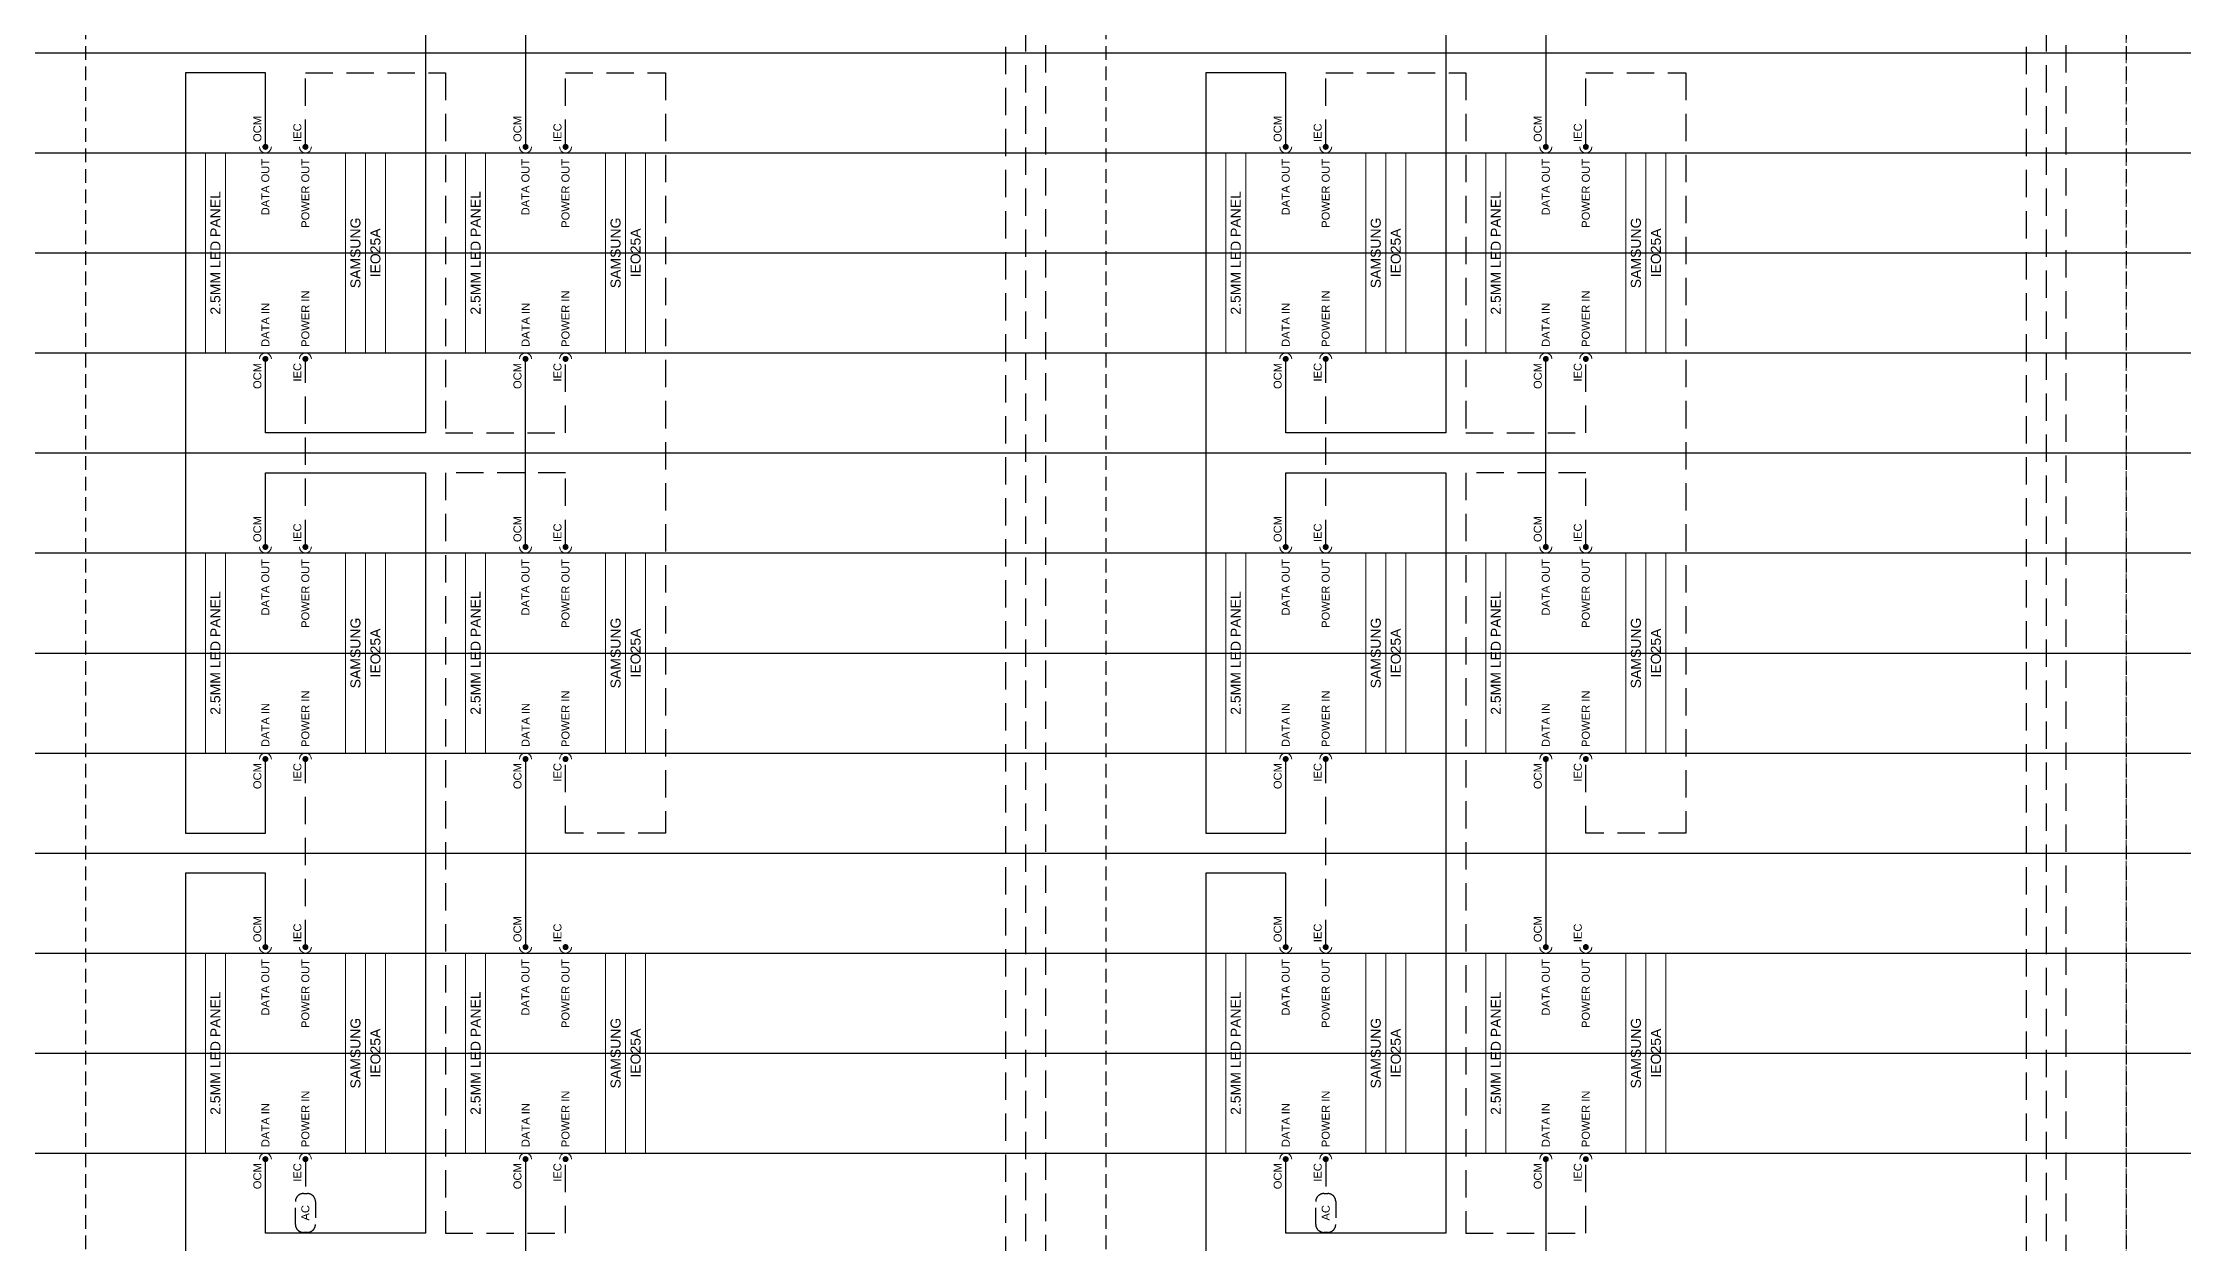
# Model space of a CAD drawing. Header units: millimetres. Extents: x 0 to 592, y -6 to 839.
# Drawn here: x 193.9 to 389.6, y 201.1 to 310.8 of the extents above; entities that cross this region are included whole.
import ezdxf
from ezdxf.enums import TextEntityAlignment as Align

# ---------------------------------------------------------------- set-up
doc = ezdxf.new("R2010")
doc.units = ezdxf.units.MM
doc.linetypes.add('DASHED', pattern=[0.75, 0.5, -0.25])
doc.linetypes.add('DASHED2', pattern=[0.375, 0.25, -0.125])
for name, color, linetype in [('SC - 3 Core Flex', 7, 'DASHED'), ('SC - Fibre', 170, 'DASHED'), ('Text', 7, 'Continuous')]:
    doc.layers.add(name, color=color, linetype=linetype)
doc.layers.add('SC - Equipment', color=7, linetype='Continuous', lineweight=13)
doc.layers.add('SC - Xlines', color=252, linetype='Continuous', plot=False)
doc.styles.get("Standard").update_dxf_attribs({"font": 'arial.ttf'})

# ---------------------------------------------------------------- blocks, each defined once
blk = doc.blocks.new('SAMSUNG LH025IEA - SCHEMATIC')
at = {"layer": 'SC - Equipment'}
for p, q in [((-25, 0), (25, 0)), ((-25, -45), (-25, 0)), ((25, 0), (25, -45)), ((25, -5), (-25, -5)), ((25, -35), (-25, -35)), ((25, -35), (-25, -35)), ((25, -40), (-25, -40)), ((25, -40), (-25, -40)), ((25, -40), (-25, -40)), ((25, -45), (-25, -45))]:
    blk.add_line(p, q, dxfattribs=at)
at = {"layer": 'SC - Equipment', "const_width": 0.7}
for points in [[(-26.1, -15, 1), (-26.9, -15, 1)], [(26.1, -15, -1), (26.9, -15, -1)], [(-26.1, -25, 1), (-26.9, -25, 1)], [(26.1, -25, -1), (26.9, -25, -1)]]:
    blk.add_lwpolyline(points, format="xyb", close=True, dxfattribs=at)
at = {"layer": 'SC - Equipment'}
for centre, start, end in [((-26.5, -15), 270, 90), ((26.5, -15), 90, 270), ((-26.5, -25), 270, 90), ((26.5, -25), 90, 270)]:
    blk.add_arc(centre, 1.5, start, end, dxfattribs=at)
at = {"ltscale": 5}
for tag, p in [('DESCRIPTION', (0, -2.5)), ('MAKE', (0, -37.5)), ('MODEL', (0, -42.5))]:
    blk.add_attdef(tag, text='', height=2.5, dxfattribs=at).set_placement(p, align=Align.MIDDLE_CENTER)
at = {"ltscale": 5, "flags": 1}
for tag, p in [('ROOM_TYPE', (45, -5)), ('LOCATION', (45, -10)), ('RACK_EQUIPMENT_(Y/N)', (45, -15)), ('IP_(Y/N)', (45, -30)), ('AMP(@240V)', (45, -40)), ('POE(WATT)', (45, -35)), ('WATT', (45, -45)), ('BTU/H', (45, -50)), ('WEIGHT(KG)', (45, -55)), ('TRANSFORMER_TAPS', (45, -60))]:
    blk.add_attdef(tag, p, '', height=2.5, dxfattribs=at)
blk.add_attdef('BRACKET', text='', height=2.5, dxfattribs=at).set_placement((0, -32.5), align=Align.MIDDLE_CENTER)
at = {"layer": 'SC - Equipment', "ltscale": 5, "char_height": 2}
for s, insert, width, attachment_point in [('OCM', (-27.5, -13), 5.7736, 6), ('DATA IN', (-23.5, -15), 23.5, 4), ('DATA OUT', (23.5, -15), 23.5, 6), ('OCM', (27.72, -13), 7.1748, 4), ('IEC', (-27.5, -23), 5.7736, 6), ('POWER IN', (-23.5, -25), 23.5, 4), ('POWER OUT', (23.5, -25), 23.5, 6), ('IEC', (27.72, -23), 7.1748, 4)]:
    blk.add_mtext(s, dxfattribs=dict(at, insert=insert, width=width, attachment_point=attachment_point))

msp = doc.modelspace()

# ---------------------------------------------------------------- linework, layer by layer
at = {"color": 31, "linetype": 'DASHED2', "ltscale": 5}
for p, q in [((197.78, 839.28), (197.78, 62.45)), ((291.06, 839.28), (291.06, 62.45)), ((384.34, 839.28), (384.34, 62.45))]:
    msp.add_line(p, q, dxfattribs=at)
at = {"ltscale": 5}
for points in [[(214.24, 337.9), (214.24, 344.67), (228.87, 344.67), (228.87, 275.16), (214.24, 275.16), (214.24, 281.93)], [(307.52, 337.9), (307.52, 344.67), (322.15, 344.67), (322.15, 275.16), (307.52, 275.16), (307.52, 281.93)], [(238.02, 318.51), (238.02, 301.32)], [(331.3, 318.51), (331.3, 301.32)], [(214.24, 301.32), (214.24, 308.08), (206.92, 308.08), (206.92, 238.58), (214.24, 238.58), (214.24, 245.35)], [(307.52, 301.32), (307.52, 308.08), (300.2, 308.08), (300.2, 238.58), (307.52, 238.58), (307.52, 245.35)], [(238.01, 264.73), (238.01, 281.93)], [(331.3, 264.73), (331.3, 281.93)], [(214.24, 264.73), (214.24, 271.5), (228.87, 271.5), (228.87, 202), (214.24, 202), (214.24, 208.76)], [(307.52, 264.73), (307.52, 271.5), (322.15, 271.5), (322.15, 202), (307.52, 202), (307.52, 208.76)], [(238.01, 245.35), (238.01, 228.15)], [(331.3, 245.35), (331.3, 228.15)], [(214.24, 228.15), (214.24, 234.92), (206.92, 234.92), (206.92, 165.41), (214.24, 165.41), (214.24, 172.18)], [(307.52, 228.15), (307.52, 234.92), (300.2, 234.92), (300.2, 165.41), (307.52, 165.41), (307.52, 172.18)], [(238.01, 208.76), (238.01, 191.57)], [(331.3, 208.76), (331.3, 191.57)]]:
    msp.add_lwpolyline(points, dxfattribs=at)
at = {"layer": 'SC - 3 Core Flex', "ltscale": 5}
for points in [[(217.89, 301.32), (217.89, 308.08), (230.7, 308.08), (230.7, 275.16), (241.67, 275.16), (241.67, 281.93)], [(241.67, 301.32), (241.67, 308.08), (250.82, 308.08), (250.82, 238.58), (241.67, 238.58), (241.67, 245.35)], [(311.18, 301.32), (311.18, 308.08), (323.98, 308.08), (323.98, 275.16), (334.96, 275.16), (334.96, 281.93)], [(334.96, 301.32), (334.96, 308.08), (344.1, 308.08), (344.1, 238.58), (334.96, 238.58), (334.96, 245.35)], [(217.89, 264.73), (217.89, 281.93)], [(311.18, 264.73), (311.18, 281.93)], [(241.67, 264.73), (241.67, 271.5), (230.7, 271.5), (230.7, 202), (241.67, 202), (241.67, 208.76)], [(334.96, 264.73), (334.96, 271.5), (323.98, 271.5), (323.98, 202), (334.96, 202), (334.96, 208.76)], [(217.89, 228.15), (217.89, 245.35)], [(311.18, 228.15), (311.18, 245.35)], [(217.89, 208.76), (217.89, 205.62)], [(311.18, 208.76), (311.18, 205.62)]]:
    msp.add_lwpolyline(points, dxfattribs=at)
at = {"layer": 'SC - 3 Core Flex', "ltscale": 3}
for points in [[(216.98, 202.8), (216.98, 204.89, -0.414214), (217.71, 205.62), (218.08, 205.62, -0.414214), (218.81, 204.89), (218.81, 202.8, -0.414214), (218.08, 202.07), (217.71, 202.07, -0.414214)], [(310.26, 202.8), (310.26, 204.89, -0.414214), (311, 205.62), (311.36, 205.62, -0.414214), (312.09, 204.89), (312.09, 202.8, -0.414214), (311.36, 202.07), (311, 202.07, -0.414214)]]:
    msp.add_lwpolyline(points, format="xyb", close=True, dxfattribs=at)
at = {"layer": 'SC - Equipment', "color": 251, "linetype": 'DASHED2', "ltscale": 5, "true_color": 0x636466}
for points in [[(18.52, 456.24), (18.52, 273.33), (384.34, 273.33), (384.34, 456.24)], [(18.52, 273.33), (18.52, 90.42), (384.34, 90.42), (384.34, 273.33)]]:
    msp.add_lwpolyline(points, close=True, dxfattribs=at)
at = {"layer": 'SC - Fibre', "ltscale": 5}
for points in [[(285.57, 839.36), (285.57, 42.33)], [(378.85, 839.36), (378.85, 42.33)], [(261.79, 830.65), (261.79, 803.77), (283.74, 803.77), (283.74, 42.33)], [(355.08, 830.65), (355.08, 803.77), (377.03, 803.77), (377.03, 42.33)], [(261.79, 464.84), (261.79, 437.95), (281.91, 437.95), (281.91, 42.33)], [(355.08, 464.84), (355.08, 437.95), (375.2, 437.95), (375.2, 42.33)]]:
    msp.add_lwpolyline(points, dxfattribs=at)
at = {"layer": 'SC - Xlines', "ltscale": 5}
for points in [[(-0.03, 309.91), (519.95, 309.91)], [(-0.03, 291.62), (519.95, 291.62)], [(-0.03, 273.33), (519.95, 273.33)], [(-0.03, 255.04), (519.95, 255.04)], [(-0.03, 236.75), (519.95, 236.75)], [(-0.03, 218.46), (519.95, 218.46)]]:
    msp.add_lwpolyline(points, dxfattribs=at)
at = {"layer": 'SC - Xlines', "color": 250, "ltscale": 5}
for points in [[(-0.03, 300.77), (519.95, 300.77)], [(-0.03, 282.48), (519.95, 282.48)], [(-0.03, 264.19), (519.95, 264.19)], [(-0.03, 245.89), (519.95, 245.89)], [(-0.03, 227.6), (519.95, 227.6)], [(-0.03, 209.31), (519.95, 209.31)]]:
    msp.add_lwpolyline(points, dxfattribs=at)

# ---------------------------------------------------------------- block references
at = {"ltscale": 5, "xscale": 0.3658170103836395, "yscale": 0.3658170103836395, "zscale": 0.3658170103836395, "rotation": 90.00000000000001}
for p in [(208.75, 291.62), (232.53, 291.62), (302.03, 291.62), (325.81, 291.62), (208.75, 255.04), (232.53, 255.04), (302.03, 255.04), (325.81, 255.04), (208.75, 218.46), (232.53, 218.46), (302.03, 218.46), (325.81, 218.46)]:
    msp.add_blockref('SAMSUNG LH025IEA - SCHEMATIC', p, dxfattribs=at).add_auto_attribs({'DESCRIPTION': '2.5MM LED PANEL', 'MAKE': 'SAMSUNG', 'MODEL': 'IEO25A'})

# ---------------------------------------------------------------- texts
at = {"layer": 'Text', "char_height": 0.732, "width": 52.6671, "attachment_point": 5, "rotation": 90}
for insert in [(217.89, 203.86), (311.18, 203.86)]:
    msp.add_mtext('AC', dxfattribs=dict(at, insert=insert))

doc.saveas('drawing.dxf')
